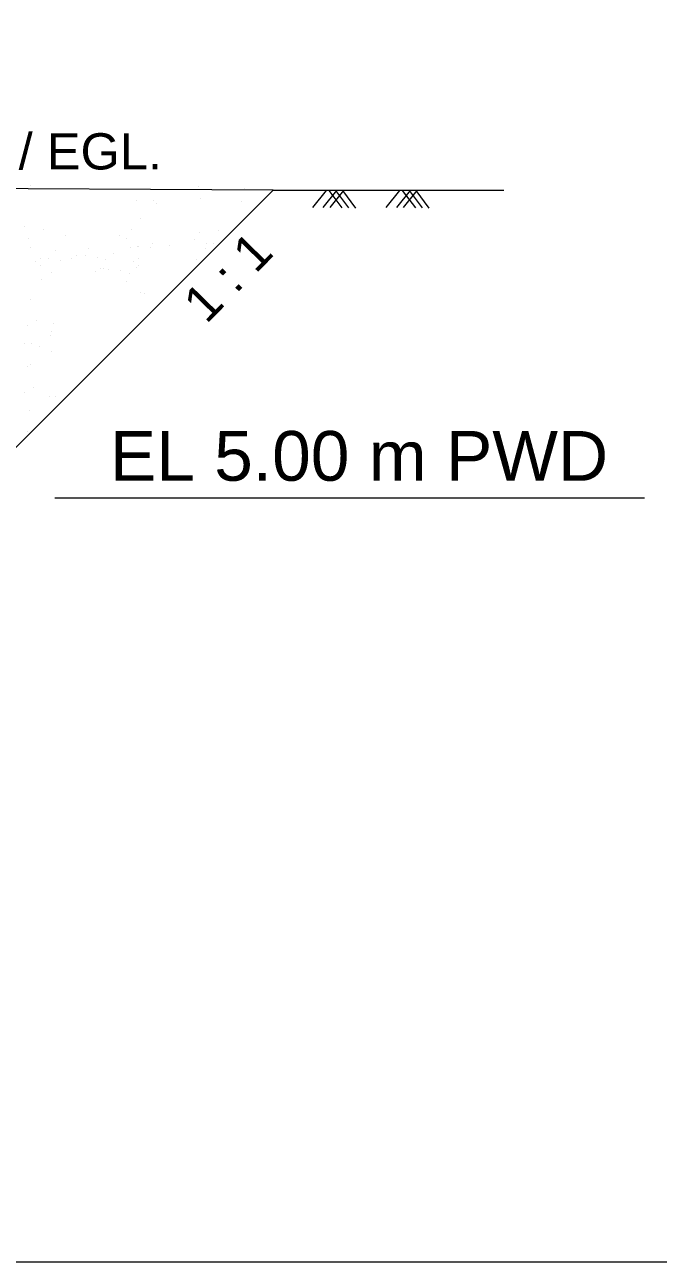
# Model space of a CAD drawing. Header units: inches. Extents: x 15 to 141071, y -30183 to 14738.
# Drawn here: x 70683.64 to 70697.5, y -9453.85 to -9426.77 of the extents above; entities that cross this region are included whole.
import ezdxf

# ---------------------------------------------------------------- set-up
doc = ezdxf.new("R2010")
doc.units = ezdxf.units.IN
doc.header["$MEASUREMENT"] = 0
doc.layers.add('LINE', color=7, linetype='Continuous')
doc.layers.add('Long Section Labels', color=7, linetype='Continuous', lineweight=9)
doc.styles.add('Arial-200', font='arial.ttf')
doc.styles.get("Standard").update_dxf_attribs({"font": 'arial.ttf'})

msp = doc.modelspace()

# ---------------------------------------------------------------- linework, layer by layer
at = {"layer": 'LINE', "color": 7, "lineweight": 20, "ltscale": 0.5}
for p, q in [((70682.342019, -9437.124017), (70689.075156, -9430.39088)), ((70682.342019, -9437.124017), (70689.075156, -9430.39088)), ((70683.760715, -9430.294009), (70683.760715, -9430.294009)), ((70683.760715, -9430.294009), (70683.760715, -9430.294009)), ((70687.443604, -9430.312653), (70687.443604, -9430.312653)), ((70687.443604, -9430.312653), (70687.443604, -9430.312653)), ((70688.449215, -9430.353811), (70688.449215, -9430.353811)), ((70688.449215, -9430.353811), (70688.449215, -9430.353811)), ((70688.573185, -9430.38295), (70688.573185, -9430.38295)), ((70688.573185, -9430.38295), (70688.573185, -9430.38295)), ((70689.075156, -9430.39088), (70694.121161, -9430.39088)), ((70689.075156, -9430.39088), (70694.121161, -9430.39088)), ((70690.231489, -9430.401142), (70689.932317, -9430.771312)), ((70690.231489, -9430.401142), (70689.932317, -9430.771312)), ((70690.461329, -9430.400395), (70690.162157, -9430.770564)), ((70690.461329, -9430.400395), (70690.162157, -9430.770564)), ((70690.582822, -9430.778353), (70690.297559, -9430.397363)), ((70690.582822, -9430.778353), (70690.297559, -9430.397363)), ((70690.609846, -9430.403145), (70690.310674, -9430.773314)), ((70690.609846, -9430.403145), (70690.310674, -9430.773314)), ((70690.731338, -9430.781103), (70690.446075, -9430.400113)), ((70690.731338, -9430.781103), (70690.446075, -9430.400113)), ((70690.879855, -9430.783853), (70690.594592, -9430.402863)), ((70690.879855, -9430.783853), (70690.594592, -9430.402863)), ((70691.839816, -9430.401142), (70691.540645, -9430.771312)), ((70691.839816, -9430.401142), (70691.540645, -9430.771312)), ((70692.069656, -9430.400395), (70691.770485, -9430.770564)), ((70692.069656, -9430.400395), (70691.770485, -9430.770564)), ((70692.191149, -9430.778353), (70691.905886, -9430.397363)), ((70692.191149, -9430.778353), (70691.905886, -9430.397363)), ((70692.218173, -9430.403145), (70691.919002, -9430.773314)), ((70692.218173, -9430.403145), (70691.919002, -9430.773314)), ((70692.339666, -9430.781103), (70692.054403, -9430.400113)), ((70692.339666, -9430.781103), (70692.054403, -9430.400113)), ((70692.488183, -9430.783853), (70692.20292, -9430.402863)), ((70692.488183, -9430.783853), (70692.20292, -9430.402863)), ((70686.080147, -9430.614924), (70686.080147, -9430.614924)), ((70686.080147, -9430.614924), (70686.080147, -9430.614924)), ((70686.463172, -9430.626831), (70686.463172, -9430.626831)), ((70686.463172, -9430.626831), (70686.463172, -9430.626831)), ((70686.527118, -9430.684587), (70686.527118, -9430.684587)), ((70686.527118, -9430.684587), (70686.527118, -9430.684587)), ((70687.481185, -9430.572227), (70687.481185, -9430.572227)), ((70687.481185, -9430.572227), (70687.481185, -9430.572227)), ((70688.383253, -9430.630475), (70688.383253, -9430.630475)), ((70688.383253, -9430.630475), (70688.383253, -9430.630475)), ((70686.166516, -9431.013441), (70686.166516, -9431.013441)), ((70686.166516, -9431.013441), (70686.166516, -9431.013441)), ((70683.642809, -9431.189589), (70683.642809, -9431.189589)), ((70683.642809, -9431.189589), (70683.642809, -9431.189589)), ((70684.056503, -9431.257321), (70684.056503, -9431.257321)), ((70684.056503, -9431.257321), (70684.056503, -9431.257321)), ((70685.976584, -9431.260965), (70685.976584, -9431.260965)), ((70685.976584, -9431.260965), (70685.976584, -9431.260965)), ((70687.471804, -9431.327818), (70687.471804, -9431.327818)), ((70687.471804, -9431.327818), (70687.471804, -9431.327818)), ((70687.88762, -9431.276396), (70687.88762, -9431.276396)), ((70687.88762, -9431.276396), (70687.88762, -9431.276396)), ((70683.719834, -9431.450656), (70683.719834, -9431.450656)), ((70683.719834, -9431.450656), (70683.719834, -9431.450656)), ((70684.52144, -9431.379153), (70684.52144, -9431.379153)), ((70684.52144, -9431.379153), (70684.52144, -9431.379153)), ((70685.717628, -9431.383468), (70685.717628, -9431.383468)), ((70685.717628, -9431.383468), (70685.717628, -9431.383468)), ((70685.857251, -9431.450656), (70685.857251, -9431.450656)), ((70685.857251, -9431.450656), (70685.857251, -9431.450656)), ((70686.427454, -9431.559344), (70686.427454, -9431.559344)), ((70686.427454, -9431.559344), (70686.427454, -9431.559344)), ((70686.810281, -9431.602184), (70686.810281, -9431.602184)), ((70686.810281, -9431.602184), (70686.810281, -9431.602184)), ((70687.36328, -9431.467807), (70687.36328, -9431.467807)), ((70687.36328, -9431.467807), (70687.36328, -9431.467807)), ((70687.611798, -9431.567189), (70687.611798, -9431.567189)), ((70687.611798, -9431.567189), (70687.611798, -9431.567189)), ((70687.760227, -9431.560708), (70687.760227, -9431.560708)), ((70687.760227, -9431.560708), (70687.760227, -9431.560708)), ((70683.759847, -9431.643931), (70683.759847, -9431.643931)), ((70683.759847, -9431.643931), (70683.759847, -9431.643931)), ((70683.980441, -9431.884988), (70683.980441, -9431.884988)), ((70683.980441, -9431.884988), (70683.980441, -9431.884988)), ((70684.310738, -9431.711316), (70684.310738, -9431.711316)), ((70684.310738, -9431.711316), (70684.310738, -9431.711316)), ((70684.672525, -9431.88492), (70684.672525, -9431.88492)), ((70684.672525, -9431.88492), (70684.672525, -9431.88492)), ((70684.782047, -9431.813484), (70684.782047, -9431.813484)), ((70684.782047, -9431.813484), (70684.782047, -9431.813484)), ((70684.962623, -9431.820607), (70684.962623, -9431.820607)), ((70684.962623, -9431.820607), (70684.962623, -9431.820607)), ((70685.0311, -9431.677199), (70685.0311, -9431.677199)), ((70685.0311, -9431.677199), (70685.0311, -9431.677199)), ((70685.225134, -9431.861288), (70685.225134, -9431.861288)), ((70685.225134, -9431.861288), (70685.225134, -9431.861288)), ((70685.583564, -9431.77849), (70685.583564, -9431.77849)), ((70685.583564, -9431.77849), (70685.583564, -9431.77849)), ((70685.961268, -9431.639252), (70685.961268, -9431.639252)), ((70685.961268, -9431.639252), (70685.961268, -9431.639252)), ((70686.109697, -9431.632772), (70686.109697, -9431.632772)), ((70686.109697, -9431.632772), (70686.109697, -9431.632772)), ((70686.117858, -9431.884988), (70686.117858, -9431.884988)), ((70686.117858, -9431.884988), (70686.117858, -9431.884988)), ((70686.137356, -9431.623657), (70686.137356, -9431.623657)), ((70686.137356, -9431.623657), (70686.137356, -9431.623657)), ((70686.401068, -9431.642033), (70686.401068, -9431.642033)), ((70686.401068, -9431.642033), (70686.401068, -9431.642033)), ((70687.590964, -9431.663005), (70687.590964, -9431.663005)), ((70687.590964, -9431.663005), (70687.590964, -9431.663005)), ((70683.870919, -9431.956423), (70683.870919, -9431.956423)), ((70683.870919, -9431.956423), (70683.870919, -9431.956423)), ((70683.992996, -9432.043994), (70683.992996, -9432.043994)), ((70683.992996, -9432.043994), (70683.992996, -9432.043994)), ((70684.161016, -9431.89211), (70684.161016, -9431.89211)), ((70684.161016, -9431.89211), (70684.161016, -9431.89211)), ((70684.423527, -9431.932792), (70684.423527, -9431.932792)), ((70684.423527, -9431.932792), (70684.423527, -9431.932792)), ((70685.291707, -9432.111531), (70685.291707, -9432.111531)), ((70685.291707, -9432.111531), (70685.291707, -9432.111531)), ((70685.361618, -9432.096577), (70685.361618, -9432.096577)), ((70685.361618, -9432.096577), (70685.361618, -9432.096577)), ((70685.417273, -9431.915576), (70685.417273, -9431.915576)), ((70685.417273, -9431.915576), (70685.417273, -9431.915576)), ((70685.472282, -9432.118653), (70685.472282, -9432.118653)), ((70685.472282, -9432.118653), (70685.472282, -9432.118653)), ((70685.734793, -9432.159335), (70685.734793, -9432.159335)), ((70685.734793, -9432.159335), (70685.734793, -9432.159335)), ((70686.008336, -9431.956423), (70686.008336, -9431.956423)), ((70686.008336, -9431.956423), (70686.008336, -9431.956423)), ((70686.093223, -9432.076536), (70686.093223, -9432.076536)), ((70686.093223, -9432.076536), (70686.093223, -9432.076536)), ((70686.130413, -9432.043994), (70686.130413, -9432.043994)), ((70686.130413, -9432.043994), (70686.130413, -9432.043994)), ((70687.401032, -9431.91053), (70687.401032, -9431.91053)), ((70687.401032, -9431.91053), (70687.401032, -9431.91053)), ((70684.007853, -9432.347052), (70684.007853, -9432.347052)), ((70684.007853, -9432.347052), (70684.007853, -9432.347052)), ((70684.232179, -9432.184899), (70684.232179, -9432.184899)), ((70684.232179, -9432.184899), (70684.232179, -9432.184899)), ((70685.182185, -9432.182966), (70685.182185, -9432.182966)), ((70685.182185, -9432.182966), (70685.182185, -9432.182966)), ((70685.871278, -9432.394623), (70685.871278, -9432.394623)), ((70685.871278, -9432.394623), (70685.871278, -9432.394623)), ((70685.926933, -9432.213622), (70685.926933, -9432.213622)), ((70685.926933, -9432.213622), (70685.926933, -9432.213622)), ((70686.165556, -9432.638822), (70686.165556, -9432.638822)), ((70686.165556, -9432.638822), (70686.165556, -9432.638822)), ((70686.2692, -9432.643668), (70686.2692, -9432.643668)), ((70686.2692, -9432.643668), (70686.2692, -9432.643668)), ((70686.905399, -9432.556451), (70686.905399, -9432.556451)), ((70686.905399, -9432.556451), (70686.905399, -9432.556451)), ((70683.75911, -9432.780099), (70683.75911, -9432.780099)), ((70683.75911, -9432.780099), (70683.75911, -9432.780099)), ((70683.889947, -9433.242632), (70683.889947, -9433.242632)), ((70683.889947, -9433.242632), (70683.889947, -9433.242632)), ((70683.69602, -9433.356952), (70683.69602, -9433.356952)), ((70683.69602, -9433.356952), (70683.69602, -9433.356952)), ((70684.232179, -9433.492318), (70684.232179, -9433.492318)), ((70684.232179, -9433.492318), (70684.232179, -9433.492318)), ((70684.265333, -9433.3063), (70684.265333, -9433.3063)), ((70684.265333, -9433.3063), (70684.265333, -9433.3063)), ((70683.641663, -9433.757909), (70683.641663, -9433.757909)), ((70683.641663, -9433.757909), (70683.641663, -9433.757909)), ((70683.790092, -9433.751429), (70683.790092, -9433.751429)), ((70683.790092, -9433.751429), (70683.790092, -9433.751429)), ((70684.202075, -9433.573551), (70684.202075, -9433.573551)), ((70684.202075, -9433.573551), (70684.202075, -9433.573551)), ((70683.954475, -9433.813423), (70683.954475, -9433.813423)), ((70683.954475, -9433.813423), (70683.954475, -9433.813423)), ((70684.221053, -9433.93189), (70684.221053, -9433.93189)), ((70684.221053, -9433.93189), (70684.221053, -9433.93189)), ((70683.705732, -9434.24647), (70683.705732, -9434.24647)), ((70683.705732, -9434.24647), (70683.705732, -9434.24647)), ((70683.763897, -9434.200077), (70683.763897, -9434.200077)), ((70683.763897, -9434.200077), (70683.763897, -9434.200077)), ((70683.642642, -9434.823323), (70683.642642, -9434.823323)), ((70683.642642, -9434.823323), (70683.642642, -9434.823323)), ((70683.83657, -9434.709003), (70683.83657, -9434.709003)), ((70683.83657, -9434.709003), (70683.83657, -9434.709003)), ((70684.17243, -9434.903359), (70684.17243, -9434.903359)), ((70684.17243, -9434.903359), (70684.17243, -9434.903359)), ((70684.320859, -9434.896878), (70684.320859, -9434.896878)), ((70684.320859, -9434.896878), (70684.320859, -9434.896878)), ((70683.736715, -9435.217799), (70683.736715, -9435.217799)), ((70683.736715, -9435.217799), (70683.736715, -9435.217799)), ((70683.71052, -9435.666448), (70683.71052, -9435.666448)), ((70683.71052, -9435.666448), (70683.71052, -9435.666448)), ((70684.300608, -9437.124017), (70697.19828, -9437.124017)), ((70684.300608, -9437.124017), (70697.19828, -9437.124017))]:
    msp.add_line(p, q, dxfattribs=at)
msp.add_lwpolyline([(70689.075156, -9430.39088), (70648.857964, -9430.178004)], dxfattribs=at)
msp.add_lwpolyline([(70689.075156, -9430.39088), (70648.857964, -9430.178004)], dxfattribs=at)
at = {"layer": 'Long Section Labels'}
msp.add_lwpolyline([(70571.846827, -9318.547084), (70763.191247, -9318.547084), (70763.191247, -9453.846723), (70571.846827, -9453.846723)], close=True, dxfattribs=at)

# ---------------------------------------------------------------- texts
at = {"layer": 'LINE', "color": 7, "lineweight": 20, "ltscale": 0.5, "style": 'Arial-200'}
msp.add_text('LWL / EGL.', height=0.7923753, dxfattribs=at).set_placement((70680.92308, -9429.940672))
msp.add_text('LWL / EGL.', height=0.7923753, dxfattribs=at).set_placement((70680.92308, -9429.940672))
msp.add_text('1 : 1', height=0.7923753, rotation=45.6254429, dxfattribs=at).set_placement((70687.610215, -9433.337856))
msp.add_text('1 : 1', height=0.7923753, rotation=45.6254429, dxfattribs=at).set_placement((70687.610215, -9433.337856))
at = {"layer": 'LINE', "color": 7, "lineweight": 20, "ltscale": 0.5, "insert": (70685.500956, -9435.661946), "char_height": 1.08842386, "width": 37.17234402, "attachment_point": 1}
msp.add_mtext('EL 5.00 m PWD', dxfattribs=at)

doc.saveas('drawing.dxf')
